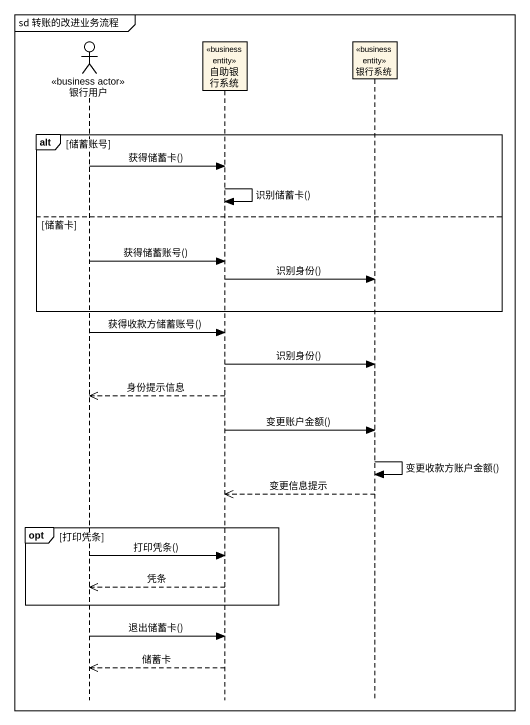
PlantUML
@startuml
mainframe sd 转账的改进业务流程
hide footbox
actor 银行用户 <<business actor>>
participant 自助银行系统 <<business entity>>
participant 银行系统 <<business entity>>

alt 储蓄账号
  银行用户 -> 自助银行系统 : 获得储蓄卡()
  自助银行系统 -> 自助银行系统 : 识别储蓄卡()
else 储蓄卡
  银行用户 -> 自助银行系统 : 获得储蓄账号()
  自助银行系统 -> 银行系统 : 识别身份()
end
银行用户 -> 自助银行系统 : 获得收款方储蓄账号()
自助银行系统 -> 银行系统 : 识别身份()
自助银行系统 -->> 银行用户 : 身份提示信息
自助银行系统 -> 银行系统 : 变更账户金额()
银行系统 -> 银行系统 : 变更收款方账户金额()
银行系统 -->> 自助银行系统 : 变更信息提示
opt 打印凭条
  银行用户 -> 自助银行系统 : 打印凭条()
  自助银行系统 -->> 银行用户 : 凭条
end
银行用户 -> 自助银行系统 : 退出储蓄卡()
自助银行系统 -->> 银行用户 : 储蓄卡
@enduml
